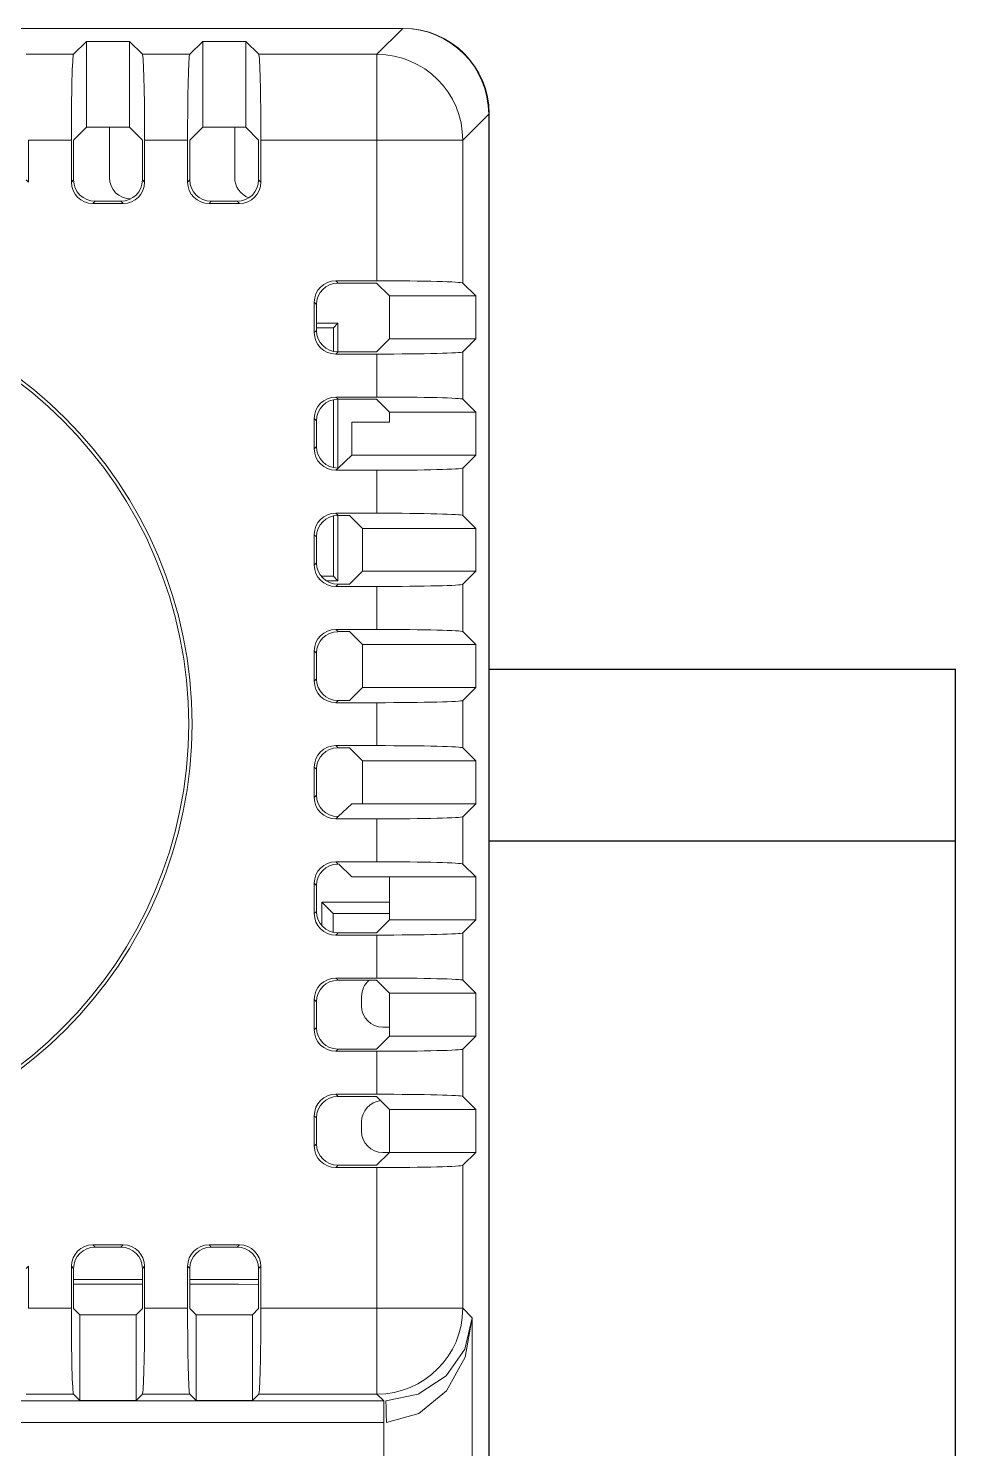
# Model space of a CAD drawing. Header units: millimetres. Extents: x -6000 to 26000, y -6000 to 26000.
# Drawn here: x 119.822 to 122.825, y -2973.56 to -2968.959 of the extents above; entities that cross this region are included whole.
import ezdxf

# ---------------------------------------------------------------- set-up
doc = ezdxf.new("R2010")
doc.units = ezdxf.units.MM
doc.header["$MEASUREMENT"] = 0
doc.layers.add('Чертеж и Рисунок_Ном._пера__21', color=7, linetype='Continuous', lineweight=30)
doc.layers.add('Чертеж и Рисунок_Ном._пера__7', color=7, linetype='Continuous', lineweight=15)

msp = doc.modelspace()

# ---------------------------------------------------------------- linework, layer by layer
at = {"layer": 'Чертеж и Рисунок_Ном._пера__21', "color": 7, "linetype": 'Continuous', "lineweight": 30}
for p, q in [((121.313, -2971.0353), (122.8253, -2971.0353)), ((122.8253, -2975.9027), (122.8253, -2971.0353)), ((121.313, -2971.5916), (122.8253, -2971.5916))]:
    msp.add_line(p, q, dxfattribs=at)
at = {"layer": 'Чертеж и Рисунок_Ном._пера__7', "color": 7, "linetype": 'Continuous', "lineweight": 15}
for p, q in [((121.035, -2968.9595), (116.8664, -2968.9595)), ((120.951, -2969.0434), (121.035, -2968.9595)), ((120.0105, -2969.0014), (119.9685, -2969.0434)), ((120.0105, -2969.0014), (120.0105, -2969.2798)), ((120.0105, -2969.0014), (120.1496, -2969.0014)), ((120.1496, -2969.2798), (120.1496, -2969.0014)), ((120.1916, -2969.0434), (120.1496, -2969.0014)), ((120.387, -2969.0014), (120.3449, -2969.0434)), ((120.387, -2969.0014), (120.387, -2969.2798)), ((120.387, -2969.0014), (120.526, -2969.0014)), ((120.526, -2969.2798), (120.526, -2969.0014)), ((120.5681, -2969.0434), (120.526, -2969.0014)), ((119.8152, -2969.0434), (119.9685, -2969.0434)), ((120.1916, -2969.0434), (120.3449, -2969.0434)), ((120.951, -2969.0434), (120.5681, -2969.0434)), ((120.951, -2969.3215), (120.951, -2969.0434)), ((121.313, -2969.2375), (121.2291, -2969.3215)), ((121.313, -2977.1609), (121.313, -2969.2375)), ((121.3148, -2977.1648), (121.3148, -2969.2372)), ((120.0105, -2969.2798), (119.9686, -2969.3217)), ((120.0105, -2969.2798), (120.1496, -2969.2798)), ((120.0844, -2969.2798), (120.0844, -2969.4427)), ((120.1915, -2969.3217), (120.1496, -2969.2798)), ((120.387, -2969.2798), (120.3451, -2969.3217)), ((120.387, -2969.2798), (120.526, -2969.2798)), ((120.4904, -2969.2798), (120.4904, -2969.4427)), ((120.5679, -2969.3217), (120.526, -2969.2798)), ((119.8223, -2969.3215), (119.8223, -2969.4575)), ((119.8223, -2969.3215), (119.9614, -2969.3215)), ((119.9614, -2969.4575), (119.9614, -2969.3215)), ((119.9686, -2969.4502), (119.9686, -2969.3217)), ((120.1915, -2969.3217), (120.1915, -2969.4502)), ((120.1987, -2969.3215), (120.1987, -2969.4575)), ((120.1987, -2969.3215), (120.3378, -2969.3215)), ((120.3378, -2969.4575), (120.3378, -2969.3215)), ((120.3451, -2969.4502), (120.3451, -2969.3217)), ((120.5679, -2969.3217), (120.5679, -2969.4502)), ((120.951, -2969.3215), (120.5752, -2969.3215)), ((120.5752, -2969.3215), (120.5752, -2969.4575)), ((121.2291, -2969.3215), (120.951, -2969.3215)), ((120.951, -2969.7772), (120.951, -2969.3215)), ((121.2291, -2969.7843), (121.2291, -2969.3215)), ((119.8223, -2969.4575), (119.815, -2969.4502)), ((119.9686, -2969.4502), (119.9614, -2969.4575)), ((120.1987, -2969.4575), (120.1915, -2969.4502)), ((120.3451, -2969.4502), (120.3378, -2969.4575)), ((120.5752, -2969.4575), (120.5679, -2969.4502)), ((120.0381, -2969.5197), (120.0309, -2969.527)), ((120.1292, -2969.527), (120.0309, -2969.527)), ((120.1219, -2969.5197), (120.0381, -2969.5197)), ((120.1292, -2969.527), (120.1219, -2969.5197)), ((120.4146, -2969.5197), (120.4073, -2969.527)), ((120.5057, -2969.527), (120.4073, -2969.527)), ((120.4984, -2969.5197), (120.4146, -2969.5197)), ((120.5057, -2969.527), (120.4984, -2969.5197)), ((120.8177, -2969.7772), (120.951, -2969.7772)), ((120.825, -2969.7844), (120.8177, -2969.7772)), ((120.825, -2969.7844), (120.9498, -2969.7844)), ((120.9921, -2969.8263), (120.9498, -2969.7844)), ((121.2711, -2969.8263), (121.2291, -2969.7843)), ((120.7482, -2969.945), (120.7482, -2969.8467)), ((120.7555, -2969.854), (120.7482, -2969.8467)), ((120.7555, -2969.9378), (120.7555, -2969.854)), ((121.2711, -2969.8263), (120.9921, -2969.8263)), ((120.9921, -2969.8263), (120.9921, -2969.9654)), ((121.2711, -2969.8263), (121.2711, -2969.9654)), ((120.7555, -2969.9149), (120.8244, -2969.9149)), ((120.8099, -2969.9294), (120.8244, -2969.9149)), ((120.8244, -2969.9149), (120.8244, -2970.0073)), ((120.7482, -2969.945), (120.7555, -2969.9378)), ((120.8099, -2969.9294), (120.7555, -2969.9294)), ((120.8099, -2970.0056), (120.8099, -2969.9294)), ((120.8177, -2970.0145), (120.825, -2970.0073)), ((120.9498, -2970.0073), (120.825, -2970.0073)), ((120.9498, -2970.0073), (120.9921, -2969.9654)), ((120.9921, -2969.9654), (121.2711, -2969.9654)), ((121.2291, -2970.0074), (121.2711, -2969.9654)), ((121.2291, -2970.0074), (121.2291, -2970.1607)), ((120.951, -2970.0145), (120.8177, -2970.0145)), ((120.951, -2970.0145), (120.951, -2970.1536)), ((120.8099, -2970.3821), (120.8099, -2970.1626)), ((120.8177, -2970.1536), (120.951, -2970.1536)), ((120.825, -2970.1609), (120.8177, -2970.1536)), ((120.8244, -2970.1609), (120.8244, -2970.3837)), ((120.825, -2970.1609), (120.9498, -2970.1609)), ((120.9921, -2970.2028), (120.9498, -2970.1609)), ((121.2711, -2970.2028), (121.2291, -2970.1607)), ((120.7482, -2970.3215), (120.7482, -2970.2231)), ((120.7555, -2970.2304), (120.7482, -2970.2231)), ((120.7555, -2970.3142), (120.7555, -2970.2304)), ((120.8697, -2970.235), (120.9921, -2970.235)), ((120.8697, -2970.3418), (120.8697, -2970.235)), ((121.2711, -2970.2028), (120.9921, -2970.2028)), ((120.9921, -2970.2028), (120.9921, -2970.235)), ((121.2711, -2970.2028), (121.2711, -2970.3418)), ((120.7482, -2970.3215), (120.7555, -2970.3142)), ((120.825, -2970.3837), (120.8697, -2970.3418)), ((120.8697, -2970.3418), (121.2711, -2970.3418)), ((121.2291, -2970.3839), (121.2711, -2970.3418)), ((120.8177, -2970.391), (120.825, -2970.3837)), ((120.951, -2970.391), (120.8177, -2970.391)), ((120.825, -2970.3837), (120.825, -2970.3837)), ((120.951, -2970.391), (120.951, -2970.5301)), ((121.2291, -2970.3839), (121.2291, -2970.5372)), ((120.8099, -2970.7342), (120.8099, -2970.539)), ((120.8177, -2970.5301), (120.951, -2970.5301)), ((120.825, -2970.5374), (120.8177, -2970.5301)), ((120.8244, -2970.5374), (120.8244, -2970.7488)), ((120.825, -2970.5374), (120.8625, -2970.5374)), ((120.9048, -2970.5792), (120.8625, -2970.5374)), ((121.2711, -2970.5792), (121.2291, -2970.5372)), ((120.7482, -2970.6979), (120.7482, -2970.5996)), ((120.7555, -2970.6069), (120.7482, -2970.5996)), ((120.7555, -2970.6907), (120.7555, -2970.6069)), ((121.2711, -2970.5792), (120.9048, -2970.5792)), ((120.9048, -2970.5792), (120.9048, -2970.7183)), ((121.2711, -2970.5792), (121.2711, -2970.7183)), ((120.7482, -2970.6979), (120.7555, -2970.6907)), ((120.7708, -2970.7342), (120.8099, -2970.7342)), ((120.8099, -2970.7342), (120.8244, -2970.7488)), ((120.8625, -2970.7602), (120.9048, -2970.7183)), ((120.9048, -2970.7183), (121.2711, -2970.7183)), ((121.2291, -2970.7604), (121.2711, -2970.7183)), ((120.8244, -2970.7488), (120.7868, -2970.7488)), ((120.8177, -2970.7674), (120.825, -2970.7602)), ((120.951, -2970.7674), (120.8177, -2970.7674)), ((120.8625, -2970.7602), (120.825, -2970.7602)), ((120.951, -2970.7674), (120.951, -2970.9065)), ((121.2291, -2970.7604), (121.2291, -2970.9136)), ((120.8177, -2970.9065), (120.951, -2970.9065)), ((120.825, -2970.9138), (120.8177, -2970.9065)), ((120.825, -2970.9138), (120.8625, -2970.9138)), ((120.9048, -2970.9557), (120.8625, -2970.9138)), ((121.2711, -2970.9557), (121.2291, -2970.9136)), ((121.2711, -2970.9557), (120.9048, -2970.9557)), ((120.9048, -2970.9557), (120.9048, -2971.0948)), ((121.2711, -2970.9557), (121.2711, -2971.0948)), ((120.7482, -2971.0744), (120.7482, -2970.9761)), ((120.7555, -2970.9833), (120.7482, -2970.9761)), ((120.7555, -2971.0671), (120.7555, -2970.9833)), ((120.7482, -2971.0744), (120.7555, -2971.0671)), ((120.8625, -2971.1366), (120.9048, -2971.0948)), ((120.9048, -2971.0948), (121.2711, -2971.0948)), ((121.2291, -2971.1368), (121.2711, -2971.0948)), ((120.8177, -2971.1439), (120.825, -2971.1366)), ((120.951, -2971.1439), (120.8177, -2971.1439)), ((120.8625, -2971.1366), (120.825, -2971.1366)), ((120.951, -2971.1439), (120.951, -2971.283)), ((121.2291, -2971.1368), (121.2291, -2971.2901)), ((120.8177, -2971.283), (120.951, -2971.283)), ((120.825, -2971.2903), (120.8177, -2971.283)), ((120.825, -2971.2903), (120.8625, -2971.2903)), ((120.9048, -2971.3321), (120.8625, -2971.2903)), ((121.2711, -2971.3321), (121.2291, -2971.2901)), ((121.2711, -2971.3321), (120.9048, -2971.3321)), ((120.9048, -2971.3321), (120.9048, -2971.4712)), ((121.2711, -2971.3321), (121.2711, -2971.4712)), ((120.7482, -2971.4509), (120.7482, -2971.3525)), ((120.7555, -2971.3598), (120.7482, -2971.3525)), ((120.7555, -2971.4436), (120.7555, -2971.3598)), ((120.7482, -2971.4509), (120.7555, -2971.4436)), ((120.825, -2971.5131), (120.8697, -2971.4712)), ((120.9048, -2971.4712), (120.8697, -2971.4712)), ((120.9048, -2971.4712), (121.2711, -2971.4712)), ((121.2291, -2971.5133), (121.2711, -2971.4712)), ((120.8177, -2971.5204), (120.825, -2971.5131)), ((120.951, -2971.5204), (120.8177, -2971.5204)), ((120.825, -2971.5131), (120.825, -2971.5131)), ((120.951, -2971.5204), (120.951, -2971.6595)), ((121.2291, -2971.5133), (121.2291, -2971.6665)), ((120.8177, -2971.6595), (120.951, -2971.6595)), ((120.825, -2971.6667), (120.8177, -2971.6595)), ((120.8697, -2971.7086), (120.8274, -2971.6667)), ((120.8274, -2971.6667), (120.8274, -2971.6667)), ((120.8697, -2971.7086), (120.9921, -2971.7086)), ((121.2711, -2971.7086), (120.9921, -2971.7086)), ((120.9921, -2971.7086), (120.9921, -2971.8477)), ((121.2711, -2971.7086), (121.2291, -2971.6665)), ((121.2711, -2971.7086), (121.2711, -2971.8477)), ((120.7482, -2971.8273), (120.7482, -2971.729)), ((120.7555, -2971.7362), (120.7482, -2971.729)), ((120.7555, -2971.82), (120.7555, -2971.7362)), ((120.7727, -2971.7899), (120.7727, -2971.8659)), ((120.7727, -2971.7899), (120.8092, -2971.8264)), ((120.9921, -2971.7899), (120.7727, -2971.7899)), ((120.7482, -2971.8273), (120.7555, -2971.82)), ((120.8092, -2971.8264), (120.8092, -2971.8877)), ((120.8092, -2971.8264), (120.9921, -2971.8264)), ((120.9498, -2971.8895), (120.9921, -2971.8477)), ((120.9921, -2971.8477), (121.2711, -2971.8477)), ((121.2291, -2971.8897), (121.2711, -2971.8477)), ((120.8177, -2971.8968), (120.825, -2971.8895)), ((120.9498, -2971.8895), (120.825, -2971.8895)), ((121.2291, -2971.8897), (121.2291, -2972.043)), ((120.951, -2971.8968), (120.8177, -2971.8968)), ((120.951, -2971.8968), (120.951, -2972.0359)), ((120.8177, -2972.0359), (120.951, -2972.0359)), ((120.825, -2972.0432), (120.8177, -2972.0359)), ((120.825, -2972.0432), (120.9498, -2972.0432)), ((120.9921, -2972.0851), (120.9498, -2972.0432)), ((121.2711, -2972.0851), (121.2291, -2972.043)), ((120.7482, -2972.2038), (120.7482, -2972.1054)), ((120.7555, -2972.1127), (120.7482, -2972.1054)), ((120.7555, -2972.1965), (120.7555, -2972.1127)), ((120.9013, -2972.0963), (120.9013, -2972.1256)), ((121.2711, -2972.0851), (120.9921, -2972.0851)), ((120.9921, -2972.0851), (120.9921, -2972.2241)), ((121.2711, -2972.0851), (121.2711, -2972.2241)), ((120.7482, -2972.2038), (120.7555, -2972.1965)), ((120.9707, -2972.1951), (120.9921, -2972.1951)), ((120.9498, -2972.266), (120.9921, -2972.2241)), ((120.9921, -2972.2241), (121.2711, -2972.2241)), ((121.2291, -2972.2662), (121.2711, -2972.2241)), ((120.8177, -2972.2733), (120.825, -2972.266)), ((120.951, -2972.2733), (120.8177, -2972.2733)), ((120.9498, -2972.266), (120.825, -2972.266)), ((120.951, -2972.2733), (120.951, -2972.4124)), ((121.2291, -2972.2662), (121.2291, -2972.4195)), ((120.8177, -2972.4124), (120.951, -2972.4124)), ((120.825, -2972.4196), (120.8177, -2972.4124)), ((120.825, -2972.4196), (120.9498, -2972.4196)), ((120.9921, -2972.4615), (120.9498, -2972.4196)), ((121.2711, -2972.4615), (121.2291, -2972.4195)), ((120.7482, -2972.5802), (120.7482, -2972.4819)), ((120.7555, -2972.4892), (120.7482, -2972.4819)), ((120.7555, -2972.573), (120.7555, -2972.4892)), ((121.2711, -2972.4615), (120.9921, -2972.4615)), ((120.9921, -2972.4615), (120.9921, -2972.6006)), ((121.2711, -2972.4615), (121.2711, -2972.6006)), ((120.9013, -2972.5022), (120.9013, -2972.5316)), ((120.7482, -2972.5802), (120.7555, -2972.573)), ((120.9498, -2972.6425), (120.9921, -2972.6006)), ((120.9707, -2972.601), (120.9917, -2972.601)), ((120.9921, -2972.6006), (121.2711, -2972.6006)), ((121.2291, -2972.6426), (121.2711, -2972.6006)), ((120.8177, -2972.6497), (120.825, -2972.6425)), ((120.951, -2972.6497), (120.8177, -2972.6497)), ((120.9498, -2972.6425), (120.825, -2972.6425)), ((120.951, -2973.1059), (120.951, -2972.6497)), ((121.2291, -2973.1059), (121.2291, -2972.6426)), ((120.0309, -2972.9004), (120.1292, -2972.9004)), ((120.0309, -2972.9004), (120.0381, -2972.9077)), ((120.1219, -2972.9077), (120.1292, -2972.9004)), ((120.4073, -2972.9004), (120.5057, -2972.9004)), ((120.4073, -2972.9004), (120.4146, -2972.9077)), ((120.4984, -2972.9077), (120.5057, -2972.9004)), ((120.1219, -2972.9077), (120.0381, -2972.9077)), ((120.4984, -2972.9077), (120.4146, -2972.9077)), ((119.815, -2972.9772), (119.8223, -2972.9699)), ((119.8223, -2973.1059), (119.8223, -2972.9699)), ((119.9614, -2972.9699), (119.9614, -2973.1059)), ((119.9614, -2972.9699), (119.9686, -2972.9772)), ((119.9686, -2972.9772), (119.9686, -2973.1065)), ((120.1915, -2972.9772), (120.1987, -2972.9699)), ((120.1915, -2973.1065), (120.1915, -2972.9772)), ((120.1987, -2973.1059), (120.1987, -2972.9699)), ((120.3378, -2972.9699), (120.3378, -2973.1059)), ((120.3378, -2972.9699), (120.3451, -2972.9772)), ((120.3451, -2972.9772), (120.3451, -2973.1065)), ((120.5679, -2972.9772), (120.5752, -2972.9699)), ((120.5679, -2973.1065), (120.5679, -2972.9772)), ((120.5752, -2973.1059), (120.5752, -2972.9699)), ((119.9686, -2973.0126), (120.1915, -2973.0126)), ((120.1915, -2973.0272), (119.9686, -2973.0272)), ((120.3451, -2973.0126), (120.5679, -2973.0126)), ((119.8223, -2973.1059), (119.9614, -2973.1059)), ((119.9686, -2973.1065), (119.9887, -2973.1266)), ((119.9887, -2973.1266), (119.9887, -2973.4042)), ((120.1714, -2973.1266), (119.9887, -2973.1266)), ((120.1714, -2973.1266), (120.1915, -2973.1065)), ((120.1714, -2973.4042), (120.1714, -2973.1266)), ((120.1987, -2973.1059), (120.3378, -2973.1059)), ((120.3451, -2973.1065), (120.3651, -2973.1266)), ((120.3651, -2973.1266), (120.3651, -2973.4042)), ((120.5479, -2973.1266), (120.3651, -2973.1266)), ((120.5479, -2973.1266), (120.5679, -2973.1065)), ((120.5479, -2973.4042), (120.5479, -2973.1266)), ((120.951, -2973.1059), (120.5752, -2973.1059)), ((120.951, -2973.384), (120.951, -2973.1059)), ((121.2291, -2973.1059), (120.951, -2973.1059)), ((121.26, -2973.1369), (121.2291, -2973.1059)), ((121.26, -2977.1079), (121.26, -2973.1369)), ((116.9283, -2973.406), (120.9731, -2973.406)), ((119.9685, -2973.384), (119.8152, -2973.384)), ((119.9685, -2973.384), (119.9887, -2973.4042)), ((120.1714, -2973.4042), (119.9887, -2973.4042)), ((120.1714, -2973.4042), (120.1916, -2973.384)), ((120.3449, -2973.384), (120.1916, -2973.384)), ((120.3449, -2973.384), (120.3651, -2973.4042)), ((120.5479, -2973.4042), (120.3651, -2973.4042)), ((120.5479, -2973.4042), (120.5681, -2973.384)), ((120.5681, -2973.384), (120.951, -2973.384)), ((120.9731, -2973.406), (120.951, -2973.384)), ((120.9731, -2973.4755), (120.9731, -2973.406)), ((116.9283, -2973.4755), (120.9731, -2973.4755)), ((120.9731, -2973.4755), (120.982, -2977.1079))]:
    msp.add_line(p, q, dxfattribs=at)
at = {"layer": 'Чертеж и Рисунок_Ном._пера__7', "color": 7, "linetype": 'Continuous', "lineweight": 15, "flags": 128}
for points in [[(120.5679, -2973.0286), (120.5022, -2973.0272), (120.3451, -2973.0272)], [(120.9802, -2973.4059), (121.0851, -2973.3835), (121.1748, -2973.3247), (121.2361, -2973.2382), (121.26, -2973.1369)], [(121.26, -2973.1369), (121.2368, -2973.2644), (121.176, -2973.3732), (121.0867, -2973.4472), (120.982, -2973.4754)], [(120.9802, -2973.4059), (120.9807, -2973.4269), (120.9813, -2973.4502), (120.982, -2973.4754)]]:
    msp.add_lwpolyline(points, dxfattribs=at)
at = {"layer": 'Чертеж и Рисунок_Ном._пера__7', "color": 7, "linetype": 'Continuous', "lineweight": 15}
for radius in [1.4016, 1.3907]:
    msp.add_circle((118.9507, -2971.2133), radius, dxfattribs=at)
for centre, start, end in [((120.9508, -2969.3217), 0.0462, 89.9539), ((120.9508, -2973.1057), 270.0462, 359.9537)]:
    msp.add_arc(centre, 0.2783, start, end, dxfattribs=at)
for centre, major_axis, ratio, start_param, end_param in [((121.0348, -2969.2377), (0.1968, 0.1968), 0.999315, 5.498815, 7.067556), ((121.0363, -2969.238), (0.1972, 0.1972), 0.997265, 5.501896, 7.064475), ((119.9686, -2969.3215), (0, 0.2781), 0.026186, 0.02618, 1.570796), ((120.1914, -2969.3215), (0, 0.2781), 0.026186, 4.712389, 6.257005), ((120.3451, -2969.3215), (0, 0.2781), 0.026186, 0.02618, 1.570796), ((120.5679, -2969.3215), (0, 0.2781), 0.026186, 4.712389, 6.257005), ((120.0382, -2969.4501), (0.0492, 0.0492), 0.999315, 2.357222, 3.925963), ((120.154, -2969.4425), (0.0493, 0.0493), 0.997265, 2.360303, 3.922882), ((120.1219, -2969.4501), (0.0492, -0.0492), 0.999315, 5.498815, 7.067556), ((120.4146, -2969.4501), (0.0492, 0.0492), 0.999315, 2.357222, 3.925963), ((120.56, -2969.4425), (0.0493, 0.0493), 0.997265, 2.360303, 3.585885), ((120.4984, -2969.4501), (0.0492, -0.0492), 0.999315, 5.498815, 7.067556), ((120.0309, -2969.4574), (0.0492, 0.0492), 0.999315, 2.357222, 3.925963), ((120.1292, -2969.4574), (0.0492, -0.0492), 0.999315, 5.498815, 7.067556), ((120.4074, -2969.4574), (0.0492, 0.0492), 0.999315, 2.357222, 3.925963), ((120.5056, -2969.4574), (0.0492, -0.0492), 0.999315, 5.498815, 7.067556), ((120.8178, -2969.8467), (0.0492, -0.0492), 0.999315, 2.357222, 3.925963), ((120.951, -2969.7845), (0.2781, 0), 0.026186, 0.02618, 1.570796), ((120.825, -2969.854), (0.0492, -0.0492), 0.999315, 2.357222, 3.925963), ((120.8178, -2969.945), (-0.0492, -0.0492), 0.999315, 5.498815, 7.067556), ((120.825, -2969.9377), (-0.0492, -0.0492), 0.999315, 5.498815, 7.067556), ((120.951, -2970.0073), (0.2781, 0), 0.026186, 4.712389, 6.257005), ((120.8178, -2970.2232), (0.0492, -0.0492), 0.999315, 2.357222, 3.925963), ((120.825, -2970.2305), (0.0492, -0.0492), 0.999315, 2.357222, 3.925963), ((120.951, -2970.1609), (0.2781, 0), 0.026186, 0.02618, 1.570796), ((120.8178, -2970.3214), (-0.0492, -0.0492), 0.999315, 5.498815, 7.067556), ((120.825, -2970.3142), (-0.0492, -0.0492), 0.999315, 5.498815, 7.067556), ((120.951, -2970.3837), (0.2781, 0), 0.026186, 4.712389, 6.257005), ((120.8178, -2970.5996), (0.0492, -0.0492), 0.999315, 2.357222, 3.925963), ((120.825, -2970.6069), (0.0492, -0.0492), 0.999315, 2.357222, 3.925963), ((120.951, -2970.5374), (0.2781, 0), 0.026186, 0.02618, 1.570796), ((120.8178, -2970.6979), (-0.0492, -0.0492), 0.999315, 5.498815, 7.067556), ((120.825, -2970.6906), (-0.0492, -0.0492), 0.999315, 5.498815, 7.067556), ((120.951, -2970.7602), (0.2781, 0), 0.026186, 4.712389, 6.257005), ((120.8178, -2970.9761), (0.0492, -0.0492), 0.999315, 2.357222, 3.925963), ((120.825, -2970.9834), (0.0492, -0.0492), 0.999315, 2.357222, 3.925963), ((120.951, -2970.9138), (0.2781, 0), 0.026186, 0.02618, 1.570796), ((120.825, -2971.0671), (-0.0492, -0.0492), 0.999315, 5.498815, 7.067556), ((120.8178, -2971.0743), (-0.0492, -0.0492), 0.999315, 5.498815, 7.067556), ((120.951, -2971.1366), (0.2781, 0), 0.026186, 4.712389, 6.257005), ((120.8178, -2971.3526), (0.0492, -0.0492), 0.999315, 2.357222, 3.925963), ((120.825, -2971.3598), (0.0492, -0.0492), 0.999315, 2.357222, 3.925963), ((120.951, -2971.2903), (0.2781, 0), 0.026186, 0.02618, 1.570796), ((120.8178, -2971.4508), (-0.0492, -0.0492), 0.999315, 5.498815, 7.067556), ((120.825, -2971.4435), (-0.0492, -0.0492), 0.999315, 5.498815, 7.067556), ((120.951, -2971.5131), (0.2781, 0), 0.026186, 4.712389, 6.257005), ((120.8178, -2971.729), (0.0492, -0.0492), 0.999315, 2.357222, 3.925963), ((120.951, -2971.6667), (0.2781, 0), 0.026186, 0.02618, 1.570796), ((120.825, -2971.7363), (0.0492, -0.0492), 0.999315, 2.357222, 3.925963), ((120.8178, -2971.8273), (-0.0492, -0.0492), 0.999315, 5.498815, 7.067556), ((120.825, -2971.82), (-0.0492, -0.0492), 0.999315, 5.498815, 7.067556), ((120.951, -2971.8895), (0.2781, 0), 0.026186, 4.712389, 6.257005), ((120.8178, -2972.1055), (0.0492, -0.0492), 0.999315, 2.357222, 3.925963), ((120.825, -2972.1127), (0.0492, -0.0492), 0.999315, 2.357222, 3.925963), ((120.9709, -2972.0965), (0.0493, -0.0493), 0.997265, 3.057516, 3.922882), ((120.951, -2972.0432), (0.2781, 0), 0.026186, 0.02618, 1.570796), ((120.9709, -2972.1254), (-0.0493, -0.0493), 0.997265, 5.501896, 7.064475), ((120.8178, -2972.2037), (-0.0492, -0.0492), 0.999315, 5.498815, 7.067556), ((120.825, -2972.1964), (-0.0492, -0.0492), 0.999315, 5.498815, 7.067556), ((120.951, -2972.266), (0.2781, 0), 0.026186, 4.712389, 6.257005), ((120.8178, -2972.4819), (0.0492, -0.0492), 0.999315, 2.357222, 3.925963), ((120.825, -2972.4892), (0.0492, -0.0492), 0.999315, 2.357222, 3.925963), ((120.9709, -2972.5024), (0.0493, -0.0493), 0.997265, 2.463736, 3.922882), ((120.951, -2972.4197), (0.2781, 0), 0.026186, 0.02618, 1.570796), ((120.9709, -2972.5314), (-0.0493, -0.0493), 0.997265, 5.501896, 7.064475), ((120.8178, -2972.5802), (-0.0492, -0.0492), 0.999315, 5.498815, 7.067556), ((120.825, -2972.5729), (-0.0492, -0.0492), 0.999315, 5.498815, 7.067556), ((120.951, -2972.6425), (0.2781, 0), 0.026186, 4.712389, 6.257005), ((120.0309, -2972.97), (-0.0492, 0.0492), 0.999315, 5.498815, 7.067556), ((120.1292, -2972.97), (-0.0492, -0.0492), 0.999315, 2.357222, 3.925963), ((120.4074, -2972.97), (-0.0492, 0.0492), 0.999315, 5.498815, 7.067556), ((120.5056, -2972.97), (-0.0492, -0.0492), 0.999315, 2.357222, 3.925963), ((120.0382, -2972.9772), (-0.0492, 0.0492), 0.999315, 5.498815, 7.067556), ((120.1219, -2972.9772), (-0.0492, -0.0492), 0.999315, 2.357222, 3.925963), ((120.4146, -2972.9772), (-0.0492, 0.0492), 0.999315, 5.498815, 7.067556), ((120.4984, -2972.9772), (-0.0492, -0.0492), 0.999315, 2.357222, 3.925963), ((119.9686, -2973.1059), (0, 0.2781), 0.026186, 1.570796, 3.115413), ((120.1914, -2973.1059), (0, 0.2781), 0.026186, 3.167773, 4.712389), ((120.3451, -2973.1059), (0, 0.2781), 0.026186, 1.570796, 3.115413), ((120.5679, -2973.1059), (0, 0.2781), 0.026186, 3.167773, 4.712389)]:
    msp.add_ellipse(centre, major_axis=major_axis, ratio=ratio, start_param=start_param, end_param=end_param, dxfattribs=at)

doc.saveas('drawing.dxf')
